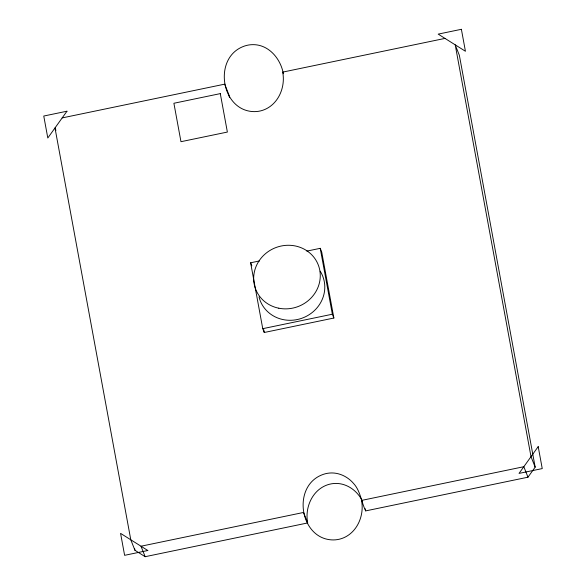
<?xml version="1.0" encoding="UTF-8"?>
<svg xmlns="http://www.w3.org/2000/svg" width="586" height="586" viewBox="0 0 586 586"><rect width="100%" height="100%" fill="white"/><g stroke="black" fill="none" stroke-linecap="round" stroke-linejoin="round"><path stroke-width="0.88" d="M527.979 477.194L523.825 466.712L361.525 500.422C364.389 514.874 357.731 531.656 343.762 537.743A24.846 23.315 -21.6 0 1 333.214 539.933C300.318 539.677 291.535 487.64 321.289 475.143A24.846 23.315 -21.6 0 1 331.837 472.946C340.158 472.968 348.113 477.121 353.483 483.369C360.595 491.009 361.159 501.924 365.679 510.897L527.979 477.194L535.165 467.152L459.365 55.318L455.212 44.836L531.011 456.67L535.165 467.152M62.175 117.911L224.694 84.157L228.84 94.639L229.507 97.576M445.001 38.405L282.694 72.115C285.558 86.567 278.899 103.348 264.938 109.436A24.846 23.315 -21.6 0 1 254.383 111.626C221.486 111.369 212.703 59.333 242.458 46.836A24.846 23.315 -21.6 0 1 253.013 44.646C268.974 44.565 280.745 58.988 283.338 73.726M306.844 251.108L320.227 248.325L321.736 252.134L333.866 318.03L264.264 332.489L262.755 328.673L250.625 262.784L259.547 260.931M262.755 328.673L332.357 314.221L333.866 318.03M55.948 130.378L54.989 127.953L130.788 539.787L134.934 550.269L145.152 556.7L307.672 522.946C304.815 508.494 311.474 491.713 325.435 485.626A24.846 23.315 -21.6 0 1 335.99 483.428C347.417 483.428 357.775 491.207 362.522 501.352M250.625 262.784L251.834 265.832M307.672 522.946L303.526 512.464L140.999 546.218L145.152 556.7M365.181 508.699L365.679 510.897M320.227 248.325L332.357 314.221M263.773 329.815L264.264 332.489M134.604 548.474L134.934 550.269M320.212 271.223A33.578 31.512 -21.6 0 1 303.768 317.524A33.578 31.512 -21.6 0 1 259.019 296.912M66.965 111.215L47.803 138.003L43.76 116.035L66.965 111.215M538.197 446.627L519.035 473.407L542.24 468.588L538.197 446.627M461.387 29.3L438.189 34.12L465.43 51.268L461.387 29.3M220.299 93.621L173.896 103.261L180.971 141.695L227.375 132.062L220.299 93.621M147.811 550.503L124.613 555.323L120.57 533.363L147.811 550.503M278.797 308.207A33.578 31.512 -21.6 0 0 319.011 267.077A33.578 31.512 -21.6 0 0 263.085 255.914A33.578 31.512 -21.6 0 0 278.797 308.207"/></g></svg>
